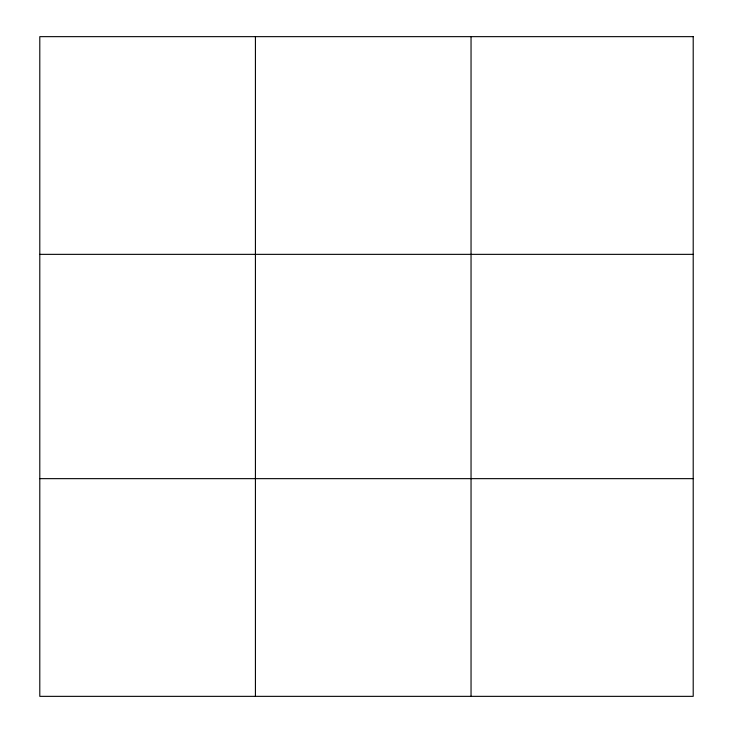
<?xml version="1.0" encoding="UTF-8"?>
<svg xmlns="http://www.w3.org/2000/svg" width="733" height="733" viewBox="0 0 733 733"><rect width="100%" height="100%" fill="white"/><g stroke="black" fill="none" stroke-linecap="round" stroke-linejoin="round"><path stroke-width="1.1" d="M255.423 696.35L255.423 36.65M471.044 696.35L471.044 36.65M39.793 254.351L693.207 254.351M39.793 478.649L693.207 478.649M693.207 36.65L693.207 696.35L39.793 696.35L39.793 36.65L693.207 36.65"/></g></svg>
